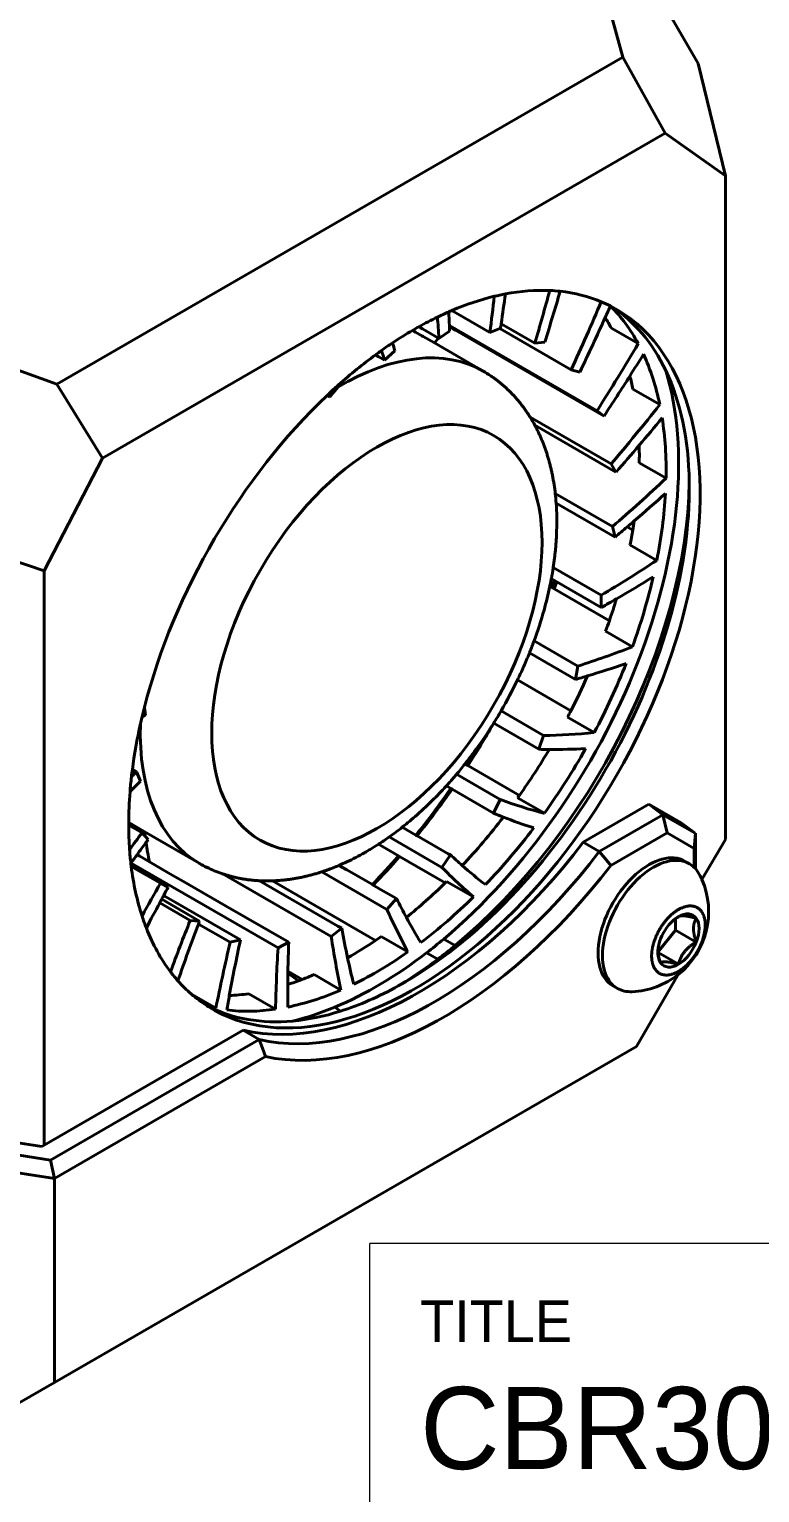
# Model space of a CAD drawing. Header units: millimetres. Extents: x 15 to 415, y 5 to 292.
# Drawn here: x 324.5 to 353.4, y 36.1 to 94.1 of the extents above; entities that cross this region are included whole.
import ezdxf

# ---------------------------------------------------------------- set-up
doc = ezdxf.new("R2010")
doc.units = ezdxf.units.MM
doc.layers.add('Border', color=7, linetype='Continuous')
doc.layers.add('Geometries', color=7, linetype='Continuous')
doc.styles.add('Shapr1', font='txt', dxfattribs={"height": 3.3495})

# ---------------------------------------------------------------- blocks, each defined once
blk = doc.blocks.new('*U6')
at = {"layer": 'Border', "linetype": 'Continuous', "lineweight": 15}
for p, q in [((410, 46), (338, 46)), ((338, 10), (338, 46)), ((410, 10), (410, 46)), ((410, 34), (338, 34)), ((358, 10), (358, 34)), ((390, 10), (390, 34)), ((369.533, 26.883), (369.533, 28.833)), ((360, 26.233), (362.383, 26.233)), ((362.817, 26.233), (363.25, 26.233)), ((366.067, 26.233), (363.683, 26.233)), ((368.883, 26.233), (366.933, 26.233)), ((369.317, 26.233), (369.75, 26.233)), ((369.533, 26.017), (369.533, 26.45)), ((370.183, 26.233), (372.133, 26.233)), ((369.533, 25.583), (369.533, 23.633)), ((410, 22), (338, 22)), ((410, 10), (338, 10))]:
    blk.add_line(p, q, dxfattribs=at)
at = {"layer": 'Border', "linetype": 'Continuous', "lineweight": 40}
for p, q in [((360.433, 27.317), (365.633, 28.4)), ((365.633, 28.4), (365.633, 24.067)), ((360.433, 27.317), (360.433, 25.15)), ((360.433, 25.15), (365.633, 24.067))]:
    blk.add_line(p, q, dxfattribs=at)
for radius in [2.167, 1.083]:
    blk.add_circle((369.533, 26.233), radius, dxfattribs=at)

msp = doc.modelspace()

# ---------------------------------------------------------------- linework, layer by layer
at = {"layer": 'Geometries', "linetype": 'Continuous', "lineweight": 40}
for p, q in [((348.028, 92.982), (346.893, 97.102)), ((349.962, 94.526), (351.006, 92.728)), ((325.603, 80.035), (348.028, 92.982)), ((349.701, 89.973), (348.028, 92.982)), ((351.006, 92.728), (352.089, 88.288)), ((349.701, 89.973), (327.413, 77.104)), ((352.089, 88.288), (349.701, 89.973)), ((352.089, 62.004), (352.089, 88.288)), ((341.25, 82.949), (341.304, 82.917)), ((341.325, 82.905), (341.304, 82.917)), ((341.391, 82.867), (341.325, 82.905)), ((340.016, 82.266), (339.946, 82.307)), ((347.004, 78.979), (341.156, 82.356)), ((341.325, 82.206), (341.158, 82.303)), ((341.5, 82.804), (341.391, 82.867)), ((342.761, 82.076), (341.5, 82.804)), ((344.538, 81.654), (343.207, 82.423)), ((325.603, 80.035), (320.702, 81.807)), ((339.767, 82.122), (339.695, 82.163)), ((339.767, 82.122), (339.811, 82.096)), ((340.068, 81.948), (339.811, 82.096)), ((340.096, 82.22), (340.016, 82.266)), ((340.068, 81.948), (340.123, 81.917)), ((340.723, 81.858), (340.096, 82.22)), ((340.561, 81.663), (340.123, 81.917)), ((340.742, 81.847), (340.723, 81.858)), ((340.742, 81.847), (341.165, 82.126)), ((341.325, 82.206), (341.392, 82.167)), ((347.281, 78.768), (341.392, 82.167)), ((342.761, 82.076), (343.159, 82.231)), ((343.159, 82.231), (343.18, 82.239)), ((345.978, 80.603), (343.159, 82.231)), ((347.571, 82.248), (348.632, 81.636)), ((338.355, 81.114), (338.222, 81.191)), ((338.591, 80.978), (338.996, 81.358)), ((342.495, 80.547), (340.561, 81.663)), ((344.538, 81.654), (344.93, 81.692)), ((338.591, 80.978), (338.355, 81.114)), ((345.978, 80.603), (346.322, 80.513)), ((325.603, 80.035), (327.413, 77.104)), ((336.736, 79.911), (336.788, 79.977)), ((336.423, 79.517), (336.309, 79.583)), ((336.423, 79.517), (336.571, 79.703)), ((336.571, 79.703), (336.572, 79.705)), ((336.572, 79.705), (336.736, 79.911)), ((348.425, 79.833), (349.486, 79.221)), ((347.004, 78.979), (347.281, 78.768)), ((347.559, 76.871), (344.355, 78.721)), ((347.754, 76.549), (344.538, 78.406)), ((327.413, 77.104), (325.107, 72.646)), ((347.559, 76.871), (347.754, 76.549)), ((348.676, 76.92), (349.736, 76.307)), ((347.614, 74.392), (345.349, 75.7)), ((347.717, 73.976), (345.384, 75.324)), ((325.107, 72.646), (319.571, 74.503)), ((347.614, 74.392), (347.717, 73.976)), ((348.417, 74.252), (348.196, 74.38)), ((348.308, 73.666), (349.369, 73.054)), ((325.107, 72.646), (325.107, 49.895)), ((347.167, 71.676), (345.268, 72.772)), ((345.219, 71.977), (345.133, 72.027)), ((345.313, 72.262), (345.193, 72.331)), ((345.31, 71.925), (345.219, 71.977)), ((347.491, 70.665), (345.31, 71.925)), ((345.406, 72.208), (345.313, 72.262)), ((347.172, 71.189), (345.406, 72.208)), ((347.167, 71.676), (347.172, 71.189)), ((347.344, 70.247), (348.404, 69.635)), ((346.24, 68.868), (344.509, 69.867)), ((346.147, 68.336), (344.325, 69.388)), ((346.24, 68.868), (346.147, 68.336)), ((345.966, 67.102), (343.854, 68.321)), ((329.077, 67.241), (329.077, 67.24)), ((329.115, 66.921), (329.077, 67.24)), ((344.884, 66.121), (343.202, 67.092)), ((345.833, 66.847), (346.894, 66.235)), ((342.897, 66.586), (342.91, 66.606)), ((344.699, 65.573), (342.91, 66.606)), ((344.884, 66.121), (344.699, 65.573)), ((341.832, 64.96), (341.775, 64.994)), ((341.891, 64.926), (341.832, 64.96)), ((343.93, 63.749), (341.891, 64.926)), ((328.768, 64.677), (328.599, 64.774)), ((328.918, 64.306), (328.768, 64.677)), ((343.173, 63.582), (341.439, 64.583)), ((341.21, 64.026), (341.037, 64.125)), ((341.265, 63.994), (341.21, 64.026)), ((342.904, 63.048), (341.265, 63.994)), ((343.173, 63.582), (342.904, 63.048)), ((343.859, 63.649), (344.92, 63.037)), ((349.054, 63.394), (346.457, 61.895)), ((349.612, 62.982), (349.054, 63.394)), ((349.054, 63.394), (350.336, 62.665)), ((328.455, 62.672), (329.069, 62.317)), ((347.093, 61.527), (349.612, 62.982)), ((349.612, 62.982), (349.614, 62.98)), ((349.614, 62.98), (350.895, 62.251)), ((349.776, 62.26), (349.614, 62.98)), ((350.336, 62.665), (350.895, 62.251)), ((328.988, 62.265), (328.455, 62.573)), ((329.097, 62.141), (328.988, 62.265)), ((329.069, 62.317), (331.245, 61.062)), ((329.225, 61.996), (329.097, 62.141)), ((340.861, 60.896), (338.774, 62.101)), ((339.832, 62.177), (339.292, 62.489)), ((339.877, 62.151), (339.832, 62.177)), ((339.877, 62.151), (341.11, 61.439)), ((349.776, 62.26), (347.549, 60.974)), ((350.851, 61.649), (349.776, 62.26)), ((350.851, 61.649), (350.897, 62.248)), ((350.895, 62.251), (350.897, 62.248)), ((350.897, 62.248), (350.897, 60.849)), ((339.143, 61.351), (338.346, 61.811)), ((341.198, 61.388), (341.11, 61.439)), ((346.457, 61.895), (347.093, 61.527)), ((350.851, 60.896), (350.851, 61.649)), ((351.156, 60.413), (352.089, 62.004)), ((334.369, 57.711), (328.551, 61.069)), ((329.4, 60.477), (328.551, 60.966)), ((329.709, 60.269), (328.555, 60.936)), ((328.789, 61.399), (328.821, 61.381)), ((328.821, 61.381), (328.891, 61.34)), ((329.275, 61.119), (328.891, 61.34)), ((329.275, 61.119), (330.023, 60.687)), ((331.252, 61.057), (331.256, 61.055)), ((336.783, 60.977), (337.097, 60.795)), ((339.183, 61.328), (339.143, 61.351)), ((340.991, 60.284), (339.183, 61.328)), ((341.198, 61.388), (340.861, 60.896)), ((350.659, 61.042), (350.484, 61.143)), ((329.529, 60.402), (329.4, 60.477)), ((330.021, 60.118), (329.529, 60.402)), ((330.297, 60.528), (330.023, 60.687)), ((330.621, 60.341), (330.297, 60.528)), ((332.288, 59.379), (330.621, 60.341)), ((332.151, 60.65), (332.147, 60.652)), ((336.475, 58.154), (332.151, 60.65)), ((336.738, 58.574), (333.631, 60.369)), ((338.232, 58.006), (334.149, 60.364)), ((338.679, 59.235), (336.104, 60.722)), ((338.105, 60.213), (337.097, 60.795)), ((342.108, 59.727), (341.047, 60.34)), ((330.021, 60.118), (329.709, 60.269)), ((330.297, 59.522), (329.84, 59.786)), ((338.138, 60.195), (338.105, 60.213)), ((338.431, 60.025), (338.138, 60.195)), ((339.066, 59.659), (338.431, 60.025)), ((330.892, 58.798), (329.684, 59.495)), ((330.305, 59.324), (329.761, 59.638)), ((332.882, 58.03), (330.297, 59.522)), ((331.262, 58.771), (330.305, 59.324)), ((334.793, 57.933), (332.288, 59.379)), ((339.066, 59.659), (338.679, 59.235)), ((331.262, 58.771), (330.892, 58.798)), ((332.474, 57.929), (331.218, 58.654)), ((336.892, 58.486), (336.738, 58.574)), ((339.453, 58.914), (339.452, 58.914)), ((350.116, 58.409), (350.116, 58.872)), ((332.882, 58.03), (332.474, 57.929)), ((336.892, 58.486), (336.475, 58.154)), ((339.515, 57.548), (338.454, 58.16)), ((341.381, 57.801), (340.931, 58.06)), ((349.416, 57.539), (350.116, 58.409)), ((350.116, 58.409), (350.933, 57.938)), ((334.793, 57.933), (334.369, 57.711)), ((340.694, 57.258), (340.252, 57.514)), ((349.418, 57.525), (350.226, 57.058)), ((334.759, 56.705), (335.178, 56.405)), ((335.327, 56.461), (334.761, 56.787)), ((336.855, 56.039), (335.794, 56.651)), ((348.567, 53.808), (350.221, 56.657)), ((331.906, 55.318), (330.938, 55.877)), ((334.273, 55.282), (333.212, 55.895)), ((347.809, 56.105), (347.634, 56.207)), ((336.625, 55.365), (336.849, 55.204)), ((332.99, 54.446), (325.107, 49.895)), ((325.362, 49.307), (333.626, 54.079)), ((332.99, 54.446), (333.626, 54.079)), ((348.567, 53.808), (325.511, 40.496)), ((333.87, 53.403), (325.511, 48.577)), ((325.011, 49.84), (321.16, 50.436)), ((321.326, 49.932), (325.362, 49.307)), ((325.107, 49.895), (325.011, 49.84)), ((325.511, 48.577), (321.067, 49.265)), ((325.362, 49.307), (325.511, 48.577)), ((325.511, 40.496), (325.511, 48.577)), ((324.024, 39.637), (325.511, 40.496))]:
    msp.add_line(p, q, dxfattribs=at)
at = {"layer": 'Geometries', "linetype": 'Continuous', "lineweight": 40, "flags": 128}
for points in [[(344.355, 78.721), (344.347, 78.734), (344.328, 78.765), (344.308, 78.795), (344.289, 78.826), (344.269, 78.856), (344.249, 78.886), (344.229, 78.916), (344.209, 78.946), (344.189, 78.975), (344.168, 79.004), (344.147, 79.033), (344.127, 79.062), (344.106, 79.091), (344.085, 79.12), (344.063, 79.148), (344.042, 79.177), (344.02, 79.205), (343.999, 79.233), (343.977, 79.26), (343.955, 79.288), (343.933, 79.315), (343.911, 79.342), (343.888, 79.369), (343.866, 79.396), (343.843, 79.423), (343.82, 79.449), (343.797, 79.476), (343.774, 79.502), (343.751, 79.528), (343.728, 79.553), (343.704, 79.579), (343.68, 79.604), (343.657, 79.629), (343.633, 79.654), (343.609, 79.679), (343.585, 79.704), (343.56, 79.728), (343.536, 79.753), (343.511, 79.777), (343.487, 79.801), (343.462, 79.824), (343.437, 79.848), (343.412, 79.871), (343.386, 79.894), (343.361, 79.917), (343.336, 79.94), (343.31, 79.963), (343.284, 79.985), (343.258, 80.007), (343.232, 80.029), (343.206, 80.051), (343.18, 80.073), (343.154, 80.094), (343.127, 80.116), (343.1, 80.137), (343.074, 80.158), (343.047, 80.178), (343.02, 80.199), (342.993, 80.219), (342.966, 80.239), (342.938, 80.259), (342.911, 80.279), (342.883, 80.299), (342.855, 80.318), (342.828, 80.337), (342.8, 80.356), (342.789, 80.363)], [(345.302, 76.051), (345.299, 76.069), (345.293, 76.111), (345.286, 76.152), (345.279, 76.193), (345.272, 76.234), (345.264, 76.275), (345.257, 76.316), (345.249, 76.356), (345.241, 76.397), (345.233, 76.437), (345.225, 76.478), (345.217, 76.518), (345.208, 76.558), (345.199, 76.598), (345.19, 76.638), (345.181, 76.678), (345.172, 76.717), (345.162, 76.757), (345.153, 76.796), (345.143, 76.835), (345.133, 76.874), (345.122, 76.913), (345.112, 76.952), (345.101, 76.991), (345.091, 77.029), (345.08, 77.068), (345.068, 77.106), (345.057, 77.144), (345.045, 77.182), (345.034, 77.22), (345.022, 77.258), (345.01, 77.295), (344.998, 77.333), (344.985, 77.37), (344.972, 77.407), (344.96, 77.444), (344.947, 77.481), (344.934, 77.518), (344.92, 77.554), (344.907, 77.591), (344.893, 77.627), (344.879, 77.663), (344.865, 77.699), (344.851, 77.735), (344.837, 77.77), (344.822, 77.806), (344.807, 77.841), (344.792, 77.877), (344.777, 77.912), (344.762, 77.946), (344.747, 77.981), (344.731, 78.016), (344.715, 78.05), (344.7, 78.084), (344.683, 78.118), (344.667, 78.152), (344.651, 78.186), (344.634, 78.22), (344.618, 78.253), (344.601, 78.286), (344.584, 78.319), (344.566, 78.352), (344.549, 78.385), (344.538, 78.406)], [(345.268, 72.772), (345.272, 72.796), (345.278, 72.842), (345.285, 72.888), (345.292, 72.934), (345.298, 72.98), (345.304, 73.026), (345.31, 73.072), (345.316, 73.118), (345.322, 73.164), (345.327, 73.21), (345.333, 73.255), (345.338, 73.301), (345.343, 73.347), (345.348, 73.393), (345.352, 73.438), (345.357, 73.484), (345.361, 73.53), (345.365, 73.575), (345.369, 73.621), (345.373, 73.666), (345.376, 73.711), (345.38, 73.757), (345.383, 73.802), (345.386, 73.847), (345.389, 73.893), (345.392, 73.938), (345.394, 73.983), (345.397, 74.028), (345.399, 74.073), (345.401, 74.118), (345.402, 74.163), (345.404, 74.208), (345.405, 74.227)], [(345.133, 72.027), (345.138, 72.055), (345.148, 72.102), (345.157, 72.148), (345.167, 72.194), (345.17, 72.21)], [(345.17, 72.21), (345.176, 72.241), (345.185, 72.287), (345.193, 72.331)], [(344.325, 69.388), (344.334, 69.41), (344.352, 69.456), (344.37, 69.502), (344.388, 69.548), (344.406, 69.594), (344.424, 69.64), (344.435, 69.671)], [(344.435, 69.671), (344.441, 69.686), (344.459, 69.732), (344.476, 69.779), (344.493, 69.825), (344.509, 69.867)], [(342.106, 65.426), (342.126, 65.453), (342.155, 65.493), (342.185, 65.533), (342.193, 65.545)], [(342.193, 65.545), (342.214, 65.573), (342.221, 65.583)], [(341.775, 64.994), (341.795, 65.019), (341.825, 65.058), (341.849, 65.088)], [(341.849, 65.088), (341.856, 65.097), (341.873, 65.119)], [(341.148, 64.248), (341.163, 64.265), (341.195, 64.301), (341.228, 64.338), (341.26, 64.375), (341.292, 64.412), (341.324, 64.449), (341.341, 64.468)], [(341.341, 64.468), (341.356, 64.486), (341.388, 64.523), (341.42, 64.561), (341.439, 64.583)], [(340.892, 63.968), (340.9, 63.976), (340.933, 64.012), (340.966, 64.048), (340.999, 64.084), (341.032, 64.12), (341.037, 64.125)], [(341.037, 64.125), (341.065, 64.156), (341.098, 64.192), (341.13, 64.228), (341.148, 64.248)], [(340.544, 63.608), (340.564, 63.628), (340.598, 63.662), (340.606, 63.67)], [(337.795, 61.477), (337.803, 61.481), (337.807, 61.484)], [(337.807, 61.484), (337.828, 61.496), (337.866, 61.518), (337.904, 61.54), (337.943, 61.562), (337.981, 61.585), (338.014, 61.605)], [(347.549, 60.974), (347.321, 61.251), (347.093, 61.527)], [(331.245, 61.062), (331.246, 61.061), (331.252, 61.057)], [(336.547, 60.88), (336.564, 60.887), (336.565, 60.888)], [(336.565, 60.888), (336.603, 60.902), (336.642, 60.918), (336.68, 60.934), (336.719, 60.95), (336.758, 60.966), (336.783, 60.977)], [(332.151, 60.65), (332.17, 60.644), (332.202, 60.633), (332.235, 60.623), (332.267, 60.612), (332.3, 60.602), (332.333, 60.592), (332.366, 60.582), (332.399, 60.573), (332.432, 60.563), (332.465, 60.554), (332.498, 60.545), (332.531, 60.536), (332.565, 60.528), (332.598, 60.52), (332.632, 60.512), (332.665, 60.504), (332.699, 60.496), (332.733, 60.488), (332.767, 60.481), (332.801, 60.474), (332.835, 60.467), (332.869, 60.461), (332.903, 60.454), (332.937, 60.448), (332.972, 60.442), (333.006, 60.436), (333.041, 60.43), (333.076, 60.425), (333.11, 60.42), (333.145, 60.415), (333.18, 60.41), (333.215, 60.406), (333.25, 60.401), (333.285, 60.397), (333.321, 60.393), (333.356, 60.39), (333.391, 60.386), (333.427, 60.383), (333.462, 60.38), (333.498, 60.377), (333.534, 60.375), (333.569, 60.372), (333.605, 60.37), (333.631, 60.369)], [(334.149, 60.364), (334.151, 60.364), (334.188, 60.365), (334.225, 60.367), (334.262, 60.369), (334.299, 60.371), (334.336, 60.373), (334.374, 60.375), (334.411, 60.378), (334.448, 60.381), (334.486, 60.384), (334.523, 60.387), (334.561, 60.391), (334.598, 60.395), (334.636, 60.399), (334.674, 60.403), (334.711, 60.408), (334.749, 60.412), (334.787, 60.417), (334.825, 60.422), (334.863, 60.428), (334.901, 60.433), (334.939, 60.439), (334.977, 60.445), (335.015, 60.452), (335.053, 60.458), (335.091, 60.465), (335.13, 60.472), (335.168, 60.479), (335.206, 60.486), (335.245, 60.494), (335.283, 60.502), (335.321, 60.51), (335.36, 60.518), (335.398, 60.527), (335.437, 60.536), (335.475, 60.545), (335.514, 60.554), (335.553, 60.563), (335.591, 60.573), (335.598, 60.575)], [(335.598, 60.575), (335.63, 60.583), (335.669, 60.593), (335.707, 60.603), (335.746, 60.614), (335.785, 60.625), (335.824, 60.636), (335.863, 60.647), (335.889, 60.655)], [(335.889, 60.655), (335.901, 60.658), (335.94, 60.67), (335.979, 60.682), (336.018, 60.694), (336.057, 60.706), (336.096, 60.719), (336.104, 60.722)], [(350.226, 56.776), (350.25, 56.79), (350.273, 56.805), (350.297, 56.82), (350.322, 56.837), (350.346, 56.853), (350.37, 56.871), (350.394, 56.889), (350.418, 56.908), (350.443, 56.927), (350.467, 56.948), (350.492, 56.969), (350.517, 56.992), (350.542, 57.015), (350.567, 57.038), (350.592, 57.063), (350.616, 57.088), (350.638, 57.111), (350.66, 57.134), (350.682, 57.158), (350.703, 57.183), (350.724, 57.208), (350.745, 57.233), (350.766, 57.259), (350.786, 57.285), (350.806, 57.311), (350.827, 57.338), (350.847, 57.366), (350.866, 57.394), (350.886, 57.423), (350.905, 57.452), (350.923, 57.48), (350.941, 57.509), (350.959, 57.539), (350.976, 57.568), (350.993, 57.598), (351.01, 57.629), (351.026, 57.659), (351.042, 57.69), (351.058, 57.721), (351.072, 57.752), (351.087, 57.782), (351.1, 57.813), (351.114, 57.843), (351.127, 57.875), (351.139, 57.906), (351.151, 57.937), (351.163, 57.968), (351.174, 57.999), (351.184, 58.029), (351.194, 58.06), (351.203, 58.09), (351.212, 58.12), (351.221, 58.154), (351.23, 58.187), (351.238, 58.22), (351.246, 58.253), (351.252, 58.286), (351.259, 58.318), (351.264, 58.349), (351.269, 58.38), (351.273, 58.41), (351.277, 58.441), (351.28, 58.471), (351.282, 58.5), (351.284, 58.529), (351.285, 58.558), (351.286, 58.586), (351.287, 58.613), (351.286, 58.641), (351.285, 58.668), (351.284, 58.695), (351.282, 58.721), (351.28, 58.748), (351.277, 58.774), (351.273, 58.8), (351.269, 58.825), (351.264, 58.851), (351.259, 58.876), (351.253, 58.901), (351.246, 58.926), (351.238, 58.951), (351.23, 58.975), (351.222, 58.998), (351.212, 59.021), (351.203, 59.041), (351.194, 59.061), (351.184, 59.08), (351.173, 59.099), (351.162, 59.117), (351.151, 59.135), (351.139, 59.152), (351.127, 59.168), (351.114, 59.184), (351.1, 59.199), (351.086, 59.214), (351.071, 59.229), (351.056, 59.242), (351.041, 59.255), (351.025, 59.268), (351.009, 59.279), (350.993, 59.29), (350.976, 59.3), (350.958, 59.31), (350.94, 59.319), (350.922, 59.327), (350.903, 59.335), (350.884, 59.341), (350.865, 59.347), (350.846, 59.353), (350.826, 59.357), (350.806, 59.361), (350.786, 59.365), (350.765, 59.367), (350.744, 59.369), (350.723, 59.37), (350.702, 59.37), (350.68, 59.37), (350.659, 59.369), (350.638, 59.368), (350.616, 59.365), (350.592, 59.362), (350.567, 59.358), (350.542, 59.353), (350.517, 59.347), (350.493, 59.34), (350.468, 59.333), (350.444, 59.326), (350.42, 59.317), (350.395, 59.308), (350.371, 59.298), (350.346, 59.287), (350.322, 59.276), (350.298, 59.264), (350.273, 59.252), (350.25, 59.239), (350.226, 59.226), (350.202, 59.212), (350.178, 59.197), (350.154, 59.182), (350.13, 59.166), (350.106, 59.149), (350.082, 59.131), (350.058, 59.113), (350.034, 59.094), (350.009, 59.075), (349.984, 59.054), (349.96, 59.033), (349.935, 59.011), (349.91, 58.988), (349.885, 58.964), (349.86, 58.94), (349.835, 58.914), (349.814, 58.891), (349.792, 58.868), (349.77, 58.844), (349.749, 58.819), (349.727, 58.794), (349.707, 58.769), (349.686, 58.744), (349.666, 58.718), (349.645, 58.691), (349.625, 58.664), (349.605, 58.636), (349.586, 58.608), (349.566, 58.579), (349.547, 58.55), (349.529, 58.522), (349.511, 58.493), (349.493, 58.464), (349.476, 58.434), (349.459, 58.404), (349.442, 58.373), (349.426, 58.343), (349.41, 58.312), (349.394, 58.281), (349.38, 58.251), (349.365, 58.22), (349.351, 58.189), (349.338, 58.159), (349.325, 58.128), (349.312, 58.096), (349.3, 58.065), (349.289, 58.034), (349.278, 58.003), (349.268, 57.973), (349.258, 57.942), (349.248, 57.912), (349.24, 57.883), (349.23, 57.849), (349.222, 57.815), (349.214, 57.782), (349.206, 57.749), (349.199, 57.716), (349.193, 57.685), (349.188, 57.653), (349.183, 57.623), (349.179, 57.592), (349.175, 57.562), (349.172, 57.532), (349.17, 57.502), (349.168, 57.473), (349.166, 57.444), (349.166, 57.416), (349.165, 57.389), (349.166, 57.362), (349.166, 57.335), (349.168, 57.308), (349.17, 57.281), (349.172, 57.254), (349.175, 57.228), (349.179, 57.202), (349.183, 57.177), (349.188, 57.151), (349.193, 57.126), (349.199, 57.101), (349.206, 57.076), (349.213, 57.051), (349.222, 57.027), (349.23, 57.004), (349.24, 56.981), (349.249, 56.961), (349.258, 56.941), (349.268, 56.922), (349.279, 56.903), (349.29, 56.885), (349.301, 56.867), (349.313, 56.851), (349.325, 56.834), (349.338, 56.818), (349.352, 56.803), (349.366, 56.788), (349.38, 56.774), (349.395, 56.76), (349.411, 56.747), (349.426, 56.735), (349.443, 56.723), (349.459, 56.712), (349.476, 56.702), (349.493, 56.692), (349.511, 56.683), (349.53, 56.675), (349.549, 56.668), (349.568, 56.661), (349.587, 56.655), (349.606, 56.649), (349.626, 56.645), (349.645, 56.641), (349.666, 56.638), (349.687, 56.635), (349.708, 56.633), (349.729, 56.632), (349.75, 56.632), (349.771, 56.632), (349.793, 56.633), (349.814, 56.635), (349.835, 56.637), (349.86, 56.64), (349.885, 56.644), (349.91, 56.649), (349.934, 56.655), (349.959, 56.662), (349.984, 56.669), (350.008, 56.677), (350.032, 56.685), (350.056, 56.694), (350.081, 56.704), (350.106, 56.715), (350.13, 56.726), (350.154, 56.738), (350.178, 56.75), (350.202, 56.763), (350.226, 56.776)], [(350.311, 58.973), (350.307, 58.972), (350.297, 58.97), (350.286, 58.968), (350.277, 58.965), (350.267, 58.962), (350.26, 58.96), (350.253, 58.957), (350.246, 58.954), (350.239, 58.951), (350.232, 58.947), (350.226, 58.944)], [(350.851, 58.902), (350.836, 58.906), (350.813, 58.912), (350.791, 58.917), (350.77, 58.922), (350.747, 58.927), (350.725, 58.932), (350.704, 58.937), (350.683, 58.941), (350.663, 58.946), (350.642, 58.95), (350.622, 58.954), (350.603, 58.957), (350.584, 58.96), (350.565, 58.963), (350.547, 58.966), (350.527, 58.969), (350.507, 58.972), (350.488, 58.974), (350.47, 58.975), (350.452, 58.977), (350.435, 58.978), (350.418, 58.979), (350.401, 58.979), (350.386, 58.979), (350.374, 58.979), (350.362, 58.978), (350.351, 58.978), (350.34, 58.977), (350.329, 58.975), (350.318, 58.974), (350.311, 58.973)], [(350.933, 57.938), (350.923, 57.968), (350.913, 57.997), (350.904, 58.027), (350.895, 58.057), (350.886, 58.086), (350.878, 58.116), (350.87, 58.145), (350.863, 58.174), (350.856, 58.204), (350.85, 58.233), (350.844, 58.262), (350.839, 58.291), (350.835, 58.315), (350.832, 58.34), (350.829, 58.364), (350.827, 58.388), (350.825, 58.412), (350.824, 58.433), (350.824, 58.453), (350.824, 58.472), (350.824, 58.497), (350.825, 58.521), (350.826, 58.544), (350.829, 58.567), (350.831, 58.59), (350.835, 58.612), (350.839, 58.634), (350.843, 58.655), (350.849, 58.677), (350.854, 58.698), (350.861, 58.719), (350.868, 58.74), (350.875, 58.759), (350.882, 58.777), (350.89, 58.795), (350.898, 58.813), (350.909, 58.836), (350.921, 58.859), (350.933, 58.881)], [(350.897, 58.89), (350.883, 58.894), (350.859, 58.9), (350.851, 58.902)], [(350.933, 58.881), (350.908, 58.887), (350.897, 58.89)], [(349.411, 57.595), (349.412, 57.581), (349.414, 57.556), (349.416, 57.539)], [(349.416, 57.539), (349.417, 57.53), (349.418, 57.525)], [(349.418, 57.525), (349.421, 57.504), (349.425, 57.477), (349.429, 57.451), (349.434, 57.423), (349.44, 57.395), (349.447, 57.366), (349.453, 57.338), (349.46, 57.311), (349.468, 57.284), (349.475, 57.257), (349.483, 57.23), (349.495, 57.194), (349.506, 57.158), (349.519, 57.121)], [(350.226, 57.058), (350.233, 57.084), (350.24, 57.109), (350.248, 57.133), (350.255, 57.156), (350.263, 57.18), (350.271, 57.202), (350.279, 57.224), (350.289, 57.248), (350.298, 57.272), (350.308, 57.294), (350.318, 57.317), (350.329, 57.338), (350.34, 57.361), (350.352, 57.383), (350.364, 57.405), (350.377, 57.427), (350.389, 57.448), (350.403, 57.468), (350.419, 57.492), (350.435, 57.516), (350.452, 57.539), (350.47, 57.561), (350.489, 57.584), (350.508, 57.606), (350.528, 57.628), (350.549, 57.65), (350.57, 57.672), (350.588, 57.688), (350.606, 57.705), (350.624, 57.721), (350.643, 57.738), (350.663, 57.754), (350.684, 57.771), (350.706, 57.789), (350.729, 57.806), (350.753, 57.823), (350.777, 57.84), (350.802, 57.857), (350.823, 57.87), (350.844, 57.884), (350.865, 57.897), (350.887, 57.911), (350.91, 57.924), (350.933, 57.938)], [(349.519, 57.121), (349.526, 57.125), (349.533, 57.129), (349.54, 57.132), (349.548, 57.135), (349.556, 57.138), (349.564, 57.141), (349.572, 57.143), (349.582, 57.146), (349.591, 57.148), (349.601, 57.15), (349.611, 57.152), (349.622, 57.153), (349.633, 57.154), (349.645, 57.155), (349.657, 57.156), (349.669, 57.156), (349.682, 57.157), (349.695, 57.157), (349.711, 57.156), (349.728, 57.156), (349.745, 57.154), (349.763, 57.153), (349.782, 57.151), (349.801, 57.149), (349.821, 57.146), (349.842, 57.143), (349.863, 57.14), (349.881, 57.137), (349.899, 57.134), (349.917, 57.131), (349.936, 57.127), (349.956, 57.123), (349.977, 57.119), (349.999, 57.114), (350.022, 57.109), (350.046, 57.104), (350.07, 57.098), (350.095, 57.092), (350.116, 57.087), (350.136, 57.082), (350.158, 57.076), (350.18, 57.07), (350.203, 57.064), (350.226, 57.058)], [(333.626, 54.079), (333.748, 53.741), (333.87, 53.403)]]:
    msp.add_lwpolyline(points, dxfattribs=at)
at = {"layer": 'Geometries', "linetype": 'Continuous', "lineweight": 40}
for centre, radius, start, end in [((339.951, 76.141), 5.088, 56.08794, 59.99928), ((339.213, 75.534), 6.05, 28.33973, 31.78816), ((336.453, 74.692), 8.953, 6.46719, 8.73016), ((335.978, 74.638), 9.431, 4.16871, 6.46692), ((334.975, 74.577), 10.435, 358.07826, 4.10441), ((331.843, 74.828), 13.582, 349.4058, 351.29115), ((330.583, 75.086), 14.868, 344.39945, 348.12624), ((329.386, 75.423), 16.112, 339.82891, 344.39161), ((328.266, 75.839), 17.306, 336.15914, 338.1153), ((327.971, 75.969), 17.628, 334.2878, 336.16001), ((327.685, 76.108), 17.946, 329.84043, 334.28333), ((327.636, 76.135), 18.003, 328.03951, 329.84497), ((327.819, 76.019), 17.786, 324.07202, 327.96982), ((328.569, 75.453), 16.846, 319.81485, 321.61874), ((328.219, 75.729), 17.292, 322.14921, 323.42572), ((329.489, 74.635), 15.615, 315.39354, 316.90953), ((330.104, 74.017), 14.743, 311.5318, 315.08669), ((330.824, 73.205), 13.657, 308.31438, 311.52813), ((331.898, 71.781), 11.873, 302.89132, 305.38761), ((331.427, 72.442), 12.685, 305.39092, 308.31253), ((332.838, 70.211), 10.043, 295.09586, 299.57859), ((332.249, 71.241), 11.229, 300.89473, 302.88716), ((333.789, 65.468), 5.088, 240.15244, 243.91193), ((333.81, 65.515), 5.139, 243.92187, 251.12042), ((333.479, 68.744), 8.441, 288.11644, 291.3096), ((333.163, 69.527), 9.286, 292.94451, 295.06489), ((333.946, 66.373), 6.013, 266.99554, 271.93447), ((348.25, 59.142), 3.172, 308.41662, 23.62518), ((348.25, 59.142), 3.172, 23.62518, 27.47901), ((348.25, 59.142), 3.172, 272.52099, 308.41662)]:
    msp.add_arc(centre, radius, start, end, dxfattribs=at)
for centre, major_axis, start_param, end_param in [((339.769, 69.142), (8, 13.856), 0.50204, 0.654113), ((305.93, 67.771), (-26.389, -45.708), 2.194012, 2.225363), ((339.769, 69.142), (8, 13.856), 0.461299, 0.50204), ((302.01, 67.502), (29.632, 51.324), 5.313561, 5.336395), ((339.769, 69.142), (8, 13.856), 0.291689, 0.461299), ((310.09, 78.344), (-26.389, -45.708), 1.961302, 2.004809), ((306.674, 79.356), (29.632, 51.324), 5.077318, 5.114705), ((339.769, 69.142), (8, 13.856), 0.249811, 0.291689), ((339.769, 69.142), (8, 13.856), 0.072658, 0.249811), ((339.769, 69.142), (8, 13.856), 3.120446, 6.309705), ((339.769, 69.142), (8, 13.856), 0.664872, 0.704702), ((339.769, 69.142), (8, 13.856), 0.654113, 0.664872), ((299.302, 55.781), (29.632, 51.324), 5.54762, 5.559133), ((315.77, 88.467), (-26.389, -45.708), 1.728591, 1.78504), ((339.769, 69.142), (8, 13.856), 0.02946, 0.072658), ((313.042, 90.706), (29.632, 51.324), 4.885056, 4.893616), ((339.769, 69.142), (8, 13.856), 0.027828, 0.02946), ((339.769, 69.142), (8, 13.856), 0.02652, 0.027828), ((338.284, 69.988), (8.1, 14.03), 5.9411, 6.12735), ((339.344, 69.387), (-8, -13.856), 2.764727, 3.115073), ((339.769, 69.142), (8, 13.856), 0.769754, 0.791882), ((339.769, 69.142), (8, 13.856), 0.704702, 0.769754), ((303.515, 57.317), (-26.389, -45.708), 2.426723, 2.447185), ((299.302, 55.781), (29.632, 51.324), 5.546491, 5.54762), ((299.302, 55.781), (29.632, 51.324), 5.542739, 5.546491), ((302.01, 67.502), (29.632, 51.324), 5.310029, 5.313561), ((313.042, 90.706), (29.632, 51.324), 4.844607, 4.885056), ((337.223, 70.6), (8.1, 14.03), 5.9411, 5.988904), ((339.769, 69.142), (8, 13.856), 0.791882, 0.861829), ((322.975, 109.519), (-26.389, -45.708), 1.276088, 1.281019), ((336.87, 70.804), (-5.625, -9.743), 3.141592, 3.943863), ((339.769, 69.142), (8, 13.856), 0.922498, 1.053783), ((339.769, 69.142), (8, 13.856), 0.901006, 0.922498), ((339.769, 69.142), (8, 13.856), 0.861829, 0.901006), ((302.973, 47.546), (-26.389, -45.708), 2.659433, 2.670662), ((298.695, 44.827), (29.632, 51.324), 5.77545, 5.783276), ((322.664, 97.594), (-26.389, -45.708), 1.49588, 1.554958), ((320.771, 100.938), (29.632, 51.324), 4.643829, 4.660991), ((338.284, 69.988), (8.1, 14.03), 5.70839, 5.896327), ((338.284, 69.988), (8.45, 14.636), 4.150382, 5.790129), ((339.344, 69.387), (-8, -13.856), 2.374773, 2.764727), ((339.769, 69.142), (8, 13.856), 1.053783, 1.092589), ((300.223, 35.229), (29.632, 51.324), 6.00816, 6.009109), ((320.771, 100.938), (29.632, 51.324), 4.611897, 4.643829), ((337.223, 70.6), (8.1, 14.03), 5.70839, 5.754425), ((339.769, 69.142), (8, 13.856), 1.096184, 2.023042), ((339.769, 69.142), (8, 13.856), 1.092589, 1.096184), ((304.336, 38.985), (-26.389, -45.708), 2.892144, 2.896098), ((330.399, 105.232), (-26.389, -45.708), 1.26317, 1.322248), ((329.444, 109.502), (29.632, 51.324), 4.403714, 4.42828), ((338.284, 69.988), (8.1, 14.03), 5.475679, 5.663617), ((329.444, 109.502), (29.632, 51.324), 4.379186, 4.403714), ((337.223, 70.6), (8.1, 14.03), 5.475679, 5.528056), ((339.344, 69.387), (-8, -13.856), 0.76682, 2.374773), ((338.92, 69.632), (8.3, 14.376), 4.138251, 5.479547), ((338.56, 110.971), (-26.389, -45.708), 1.030459, 1.089537), ((338.593, 115.936), (29.632, 51.324), 4.165052, 4.195569), ((338.284, 69.988), (8.1, 14.03), 5.242969, 5.430906), ((338.593, 115.936), (29.632, 51.324), 4.146476, 4.158202), ((338.593, 115.936), (29.632, 51.324), 4.158202, 4.165052), ((337.223, 70.6), (8.1, 14.03), 5.242969, 5.283675), ((337.223, 70.6), (8.1, 14.03), 5.283675, 5.30927), ((346.706, 114.5), (-26.389, -45.708), 0.797749, 0.856827), ((333.122, 71.743), (-9.5, -16.454), 1.906046, 1.922448), ((333.263, 71.837), (-9.5, -16.454), 1.897625, 1.913979), ((347.726, 119.893), (29.632, 51.324), 3.928062, 3.962859), ((338.284, 69.988), (8.1, 14.03), 5.010258, 5.198195), ((347.726, 119.893), (29.632, 51.324), 3.913765, 3.928062), ((337.223, 70.6), (8.1, 14.03), 5.038538, 5.097076), ((337.223, 70.6), (8.1, 14.03), 5.010258, 5.038538), ((354.397, 115.629), (-26.389, -45.708), 0.565038, 0.624116), ((356.35, 121.159), (29.632, 51.324), 3.69286, 3.730148), ((338.284, 69.988), (8.1, 14.03), 4.777547, 4.965485), ((337.223, 70.6), (8.1, 14.03), 4.795292, 4.89013), ((356.35, 121.159), (29.632, 51.324), 3.681055, 3.69286), ((339.769, 69.142), (8, 13.856), 2.023042, 2.052387), ((339.769, 69.142), (8, 13.856), 2.052387, 2.068016), ((333.905, 26.949), (-26.389, -45.708), 4.055697, 4.059543), ((337.223, 70.6), (8.1, 14.03), 4.777547, 4.795292), ((339.769, 69.142), (8, 13.856), 2.068016, 2.196227), ((336.87, 70.804), (-5.625, -9.743), 5.456744, 6.283185), ((333.263, 71.837), (-9.5, -16.454), 1.482765, 1.584981), ((361.221, 114.298), (-26.389, -45.708), 0.332328, 0.391406), ((333.122, 71.743), (-9.5, -16.454), 1.490757, 1.529415), ((337.223, 70.6), (8.1, 14.03), 4.552462, 4.68687), ((364, 119.667), (29.632, 51.324), 3.448344, 3.459475), ((338.284, 69.988), (8.1, 14.03), 4.544837, 4.732774), ((364, 119.667), (29.632, 51.324), 3.459475, 3.497438), ((339.769, 69.142), (8, 13.856), 2.217714, 2.260715), ((339.769, 69.142), (8, 13.856), 2.196227, 2.217714), ((342.578, 26.966), (29.632, 51.324), 1.121238, 1.126413), ((339.769, 69.142), (8, 13.856), 2.260715, 2.351448), ((342.114, 31.615), (-26.389, -45.708), 4.288407, 4.300217), ((333.122, 71.743), (-9.5, -16.454), 1.308343, 1.431421), ((333.263, 71.837), (-9.5, -16.454), 1.300087, 1.423375), ((337.223, 70.6), (8.1, 14.03), 4.544837, 4.552462), ((366.807, 110.578), (-26.389, -45.708), 0.099617, 0.158695), ((339.769, 69.142), (8, 13.856), 2.351448, 2.359065), ((337.223, 70.6), (8.1, 14.03), 4.324918, 4.485626), ((370.263, 115.496), (29.632, 51.324), 3.215633, 3.227869), ((370.263, 115.496), (29.632, 51.324), 3.227869, 3.264727), ((339.769, 69.142), (8, 13.856), 2.359065, 2.43478), ((351.55, 34.515), (29.632, 51.324), 1.353949, 1.36811), ((370.412, 94.092), (29.632, 51.324), 2.520309, 2.52435), ((338.284, 69.988), (8.1, 14.03), 4.312126, 4.500064), ((339.769, 69.142), (8, 13.856), 2.43478, 2.479391), ((350.116, 38.349), (-26.389, -45.708), 4.523871, 4.53529), ((350.116, 38.349), (-26.389, -45.708), 4.521118, 4.523871), ((370.412, 94.092), (29.632, 51.324), 2.530324, 2.547971), ((339.936, 69.984), (8.6, 14.896), 3.319103, 4.49288), ((340.572, 69.617), (8.6, 14.896), 3.319103, 4.49288), ((349.059, 58.675), (1.425, 2.468), 0, 3.141593), ((349.234, 58.574), (1.425, 2.468), 0, 3.141593), ((350.116, 38.349), (-26.389, -45.708), 4.543068, 4.54342), ((339.769, 69.142), (8, 13.856), 2.479391, 2.486631), ((350.116, 38.349), (-26.389, -45.708), 4.53529, 4.543068), ((339.769, 69.142), (8, 13.856), 2.486631, 2.489186), ((339.769, 69.142), (8, 13.856), 2.489186, 2.66335), ((340.926, 69.413), (-8.85, -15.329), 0.186428, 1.343021), ((333.122, 71.743), (-9.5, -16.454), 1.165378, 1.250078), ((333.263, 71.837), (-9.5, -16.454), 1.156696, 1.241675), ((374.802, 108.872), (29.632, 51.324), 2.982923, 3.032017), ((370.856, 104.67), (-26.389, -45.708), 6.150092, 6.170312), ((370.856, 104.67), (-26.389, -45.708), 6.170312, 6.20917), ((349.234, 58.574), (1.425, 2.468), 6.137538, 6.283185), ((349.234, 58.574), (1.425, 2.468), 6.0985, 6.137538), ((337.223, 70.6), (8.1, 14.03), 4.12293, 4.26212), ((337.223, 70.6), (8.1, 14.03), 4.26212, 4.267353), ((349.234, 58.574), (1.425, 2.468), 5.930469, 6.0985), ((359.807, 43.978), (29.632, 51.324), 1.586659, 1.611827), ((357.481, 46.789), (-26.389, -45.708), 4.760995, 4.764173), ((357.481, 46.789), (-26.389, -45.708), 4.753828, 4.760995), ((338.284, 69.988), (8.1, 14.03), 4.079416, 4.267353), ((357.481, 46.789), (-26.389, -45.708), 4.767255, 4.788781), ((357.481, 46.789), (-26.389, -45.708), 4.764173, 4.767255), ((377.373, 100.152), (29.632, 51.324), 2.750212, 2.799306), ((373.149, 96.892), (-26.389, -45.708), 5.917381, 5.942093), ((339.769, 69.142), (8, 13.856), 2.66335, 2.709673), ((366.903, 54.842), (29.632, 51.324), 1.81937, 1.857048), ((363.81, 56.479), (-26.389, -45.708), 4.988975, 5.035685), ((363.81, 56.479), (-26.389, -45.708), 4.986539, 4.988975), ((373.149, 96.892), (-26.389, -45.708), 5.942093, 5.942135), ((337.223, 70.6), (8.1, 14.03), 4.122875, 4.12293), ((373.149, 96.892), (-26.389, -45.708), 5.942135, 5.976459), ((350.226, 58.001), (0.577, 1), 0.920039, 1.832596), ((350.226, 58.001), (0.577, 1), 0.785398, 0.920039), ((350.226, 58.001), (0.577, 1), 6.021386, 7.068583), ((350.226, 58.001), (0.577, 1), 4.974188, 6.021386), ((339.769, 69.142), (8, 13.856), 2.709673, 2.903967), ((368.764, 66.898), (-26.389, -45.708), 5.219249, 5.26614), ((377.837, 89.806), (29.632, 51.324), 2.517502, 2.566595), ((373.562, 87.664), (-26.389, -45.708), 5.684671, 5.71555), ((337.223, 70.6), (8.1, 14.03), 3.918274, 4.015125), ((337.223, 70.6), (8.1, 14.03), 4.015125, 4.034643), ((338.284, 69.988), (8.45, 14.636), 4.092432, 4.150382), ((350.226, 58.001), (0.577, 1), 1.832596, 2.2881), ((372.457, 66.523), (29.632, 51.324), 2.052081, 2.101174), ((376.168, 78.391), (29.632, 51.324), 2.284791, 2.333885), ((372.074, 77.483), (-26.389, -45.708), 5.45196, 5.478126), ((338.284, 69.988), (8.45, 14.636), 3.787717, 4.092432), ((338.284, 69.988), (8.1, 14.03), 3.846705, 4.034643), ((338.92, 69.632), (8.3, 14.376), 4.078732, 4.138251), ((350.226, 58.001), (0.577, 1), 2.2881, 2.879793), ((350.226, 58.001), (0.577, 1), 3.926991, 4.974188), ((373.562, 87.664), (-26.389, -45.708), 5.71555, 5.743749), ((338.92, 69.632), (8.3, 14.376), 3.945231, 4.078732), ((350.226, 58.001), (0.577, 1), 2.879793, 3.926991), ((339.769, 69.142), (8, 13.856), 2.903967, 2.951995), ((339.769, 69.142), (8, 13.856), 2.951995, 3.031489), ((372.074, 77.483), (-26.389, -45.708), 5.490317, 5.511038), ((372.074, 77.483), (-26.389, -45.708), 5.480019, 5.490317), ((337.223, 70.6), (8.1, 14.03), 3.709773, 3.747453), ((372.074, 77.483), (-26.389, -45.708), 5.478126, 5.480019), ((337.223, 70.6), (8.1, 14.03), 3.747453, 3.760661), ((337.223, 70.6), (8.1, 14.03), 3.760661, 3.801932), ((339.769, 69.142), (8, 13.856), 3.031489, 3.115073), ((368.764, 66.898), (-26.389, -45.708), 5.26614, 5.278327), ((337.223, 70.6), (8.1, 14.03), 3.496244, 3.569221), ((338.284, 69.988), (8.1, 14.03), 3.613995, 3.801932), ((339.344, 69.387), (-8, -13.856), 0.562993, 0.76682), ((349.234, 58.574), (1.425, 2.468), 3.141593, 3.494309), ((339.769, 69.142), (8, 13.856), 3.115073, 3.120446), ((339.344, 69.387), (-8, -13.856), 0.02652, 0.034052), ((338.284, 69.988), (8.1, 14.03), 3.306269, 3.336511), ((339.344, 69.387), (-8, -13.856), 0.034052, 0.386232), ((338.284, 69.988), (8.1, 14.03), 3.381284, 3.569221), ((338.284, 69.988), (8.45, 14.636), 3.644015, 3.787717), ((339.344, 69.387), (-8, -13.856), 0.386232, 0.562993)]:
    msp.add_ellipse(centre, major_axis=major_axis, ratio=0.57735, start_param=start_param, end_param=end_param, dxfattribs=at)
msp.add_ellipse((338.284, 69.988), major_axis=(4.625, 8.011), ratio=0.57735, dxfattribs=at)

# ---------------------------------------------------------------- block references
msp.add_blockref('*U6', (0, 0))

# ---------------------------------------------------------------- texts
at = {"layer": 'Border', "linetype": 'Continuous', "lineweight": 15, "attachment_point": 1, "style": 'Shapr1'}
for s, insert, char_height in [('TITLE', (340, 43.75), 1.65), ('CBR300iDEX Extruder', (340, 40.32), 3.25)]:
    msp.add_mtext(s, dxfattribs=dict(at, insert=insert, char_height=char_height))

doc.saveas('drawing.dxf')
